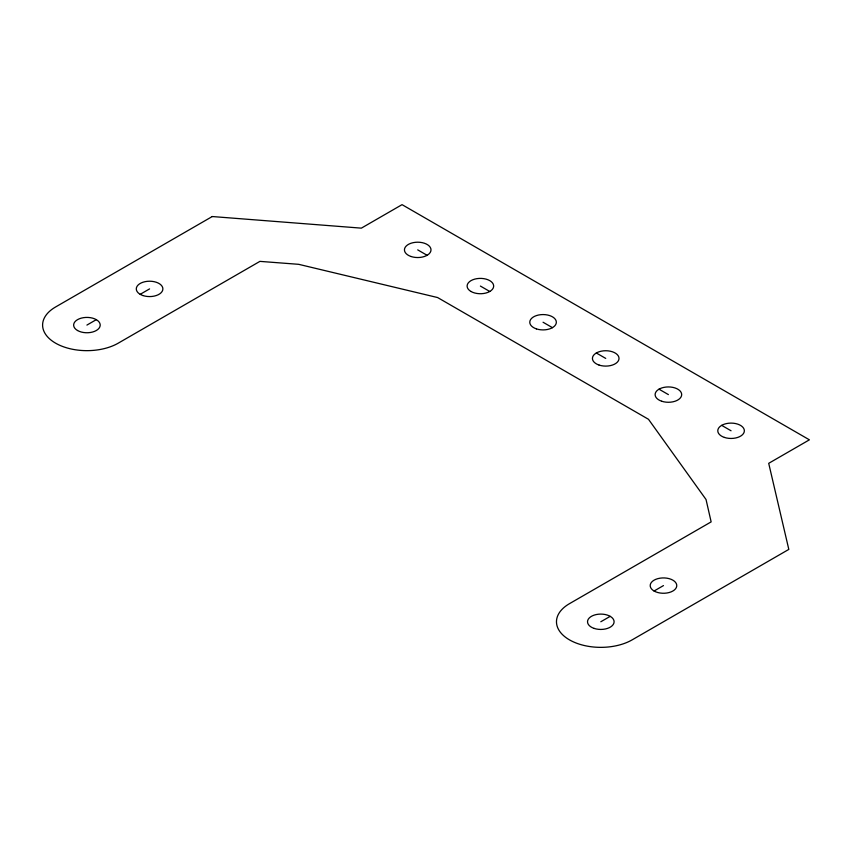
<?xml version="1.0" encoding="UTF-8"?>
<svg xmlns="http://www.w3.org/2000/svg" width="852" height="852" viewBox="0 0 852 852"><rect width="100%" height="100%" fill="white"/><g stroke="black" fill="none" stroke-linecap="round" stroke-linejoin="round"><path stroke-width="1.28" d="M86.915 325.081L96.319 319.649M140.186 294.323L149.579 288.892M600.798 621.768L610.202 616.347M654.07 591.011A13.291 7.679 0 0 0 676.318 587.571A13.291 7.679 0 0 0 660.034 578.178A13.291 7.679 0 0 0 654.07 591.011L663.474 585.59M417.714 249.87L427.118 255.302M480.39 286.059L489.783 291.48M543.054 322.237L552.458 327.669M596.325 352.994L605.729 358.415M658.99 389.172L668.394 394.604M721.665 425.35L731.059 430.782M212.255 216.536L55.582 306.986A44.315 25.581 0 0 0 55.582 343.164A44.315 25.581 0 0 0 118.247 343.164L259.924 261.372L298.679 264.322L437.619 297.55L648.489 419.29L706.031 499.506L711.143 521.882L569.466 603.674A44.315 25.581 0 0 0 569.466 639.863A44.315 25.581 0 0 0 632.141 639.863L788.814 549.402L768.706 463.328L809.4 439.824L402.048 204.65L361.354 228.144L212.255 216.536M599.073 365.071A13.291 7.679 0 0 0 619.021 358.415A13.291 7.679 0 0 0 599.073 351.769A13.291 7.679 0 0 0 599.073 365.071M470.986 291.48A13.291 7.679 0 0 0 493.223 288.04A13.291 7.679 0 0 0 476.95 278.647A13.291 7.679 0 0 0 470.986 291.48M661.748 401.249A13.291 7.679 0 0 0 681.685 394.604A13.291 7.679 0 0 0 661.748 387.958A13.291 7.679 0 0 0 661.748 401.249M724.413 437.427A13.291 7.679 0 0 0 744.36 430.782A13.291 7.679 0 0 0 724.413 424.136A13.291 7.679 0 0 0 724.413 437.427M536.409 328.883A13.291 7.679 0 0 0 556.345 322.237A13.291 7.679 0 0 0 536.409 315.591A13.291 7.679 0 0 0 536.409 328.883M411.069 256.516A13.291 7.679 0 0 0 431.005 249.87A13.291 7.679 0 0 0 411.069 243.225A13.291 7.679 0 0 0 411.069 256.516M77.511 330.501A13.291 7.679 0 0 0 99.759 327.062A13.291 7.679 0 0 0 83.475 317.668A13.291 7.679 0 0 0 77.511 330.501M142.934 295.548A13.291 7.679 0 0 0 162.881 288.892A13.291 7.679 0 0 0 142.934 282.246A13.291 7.679 0 0 0 142.934 295.548M594.153 628.414A13.291 7.679 0 0 0 614.1 621.768A13.291 7.679 0 0 0 594.153 615.123A13.291 7.679 0 0 0 594.153 628.414"/></g></svg>
